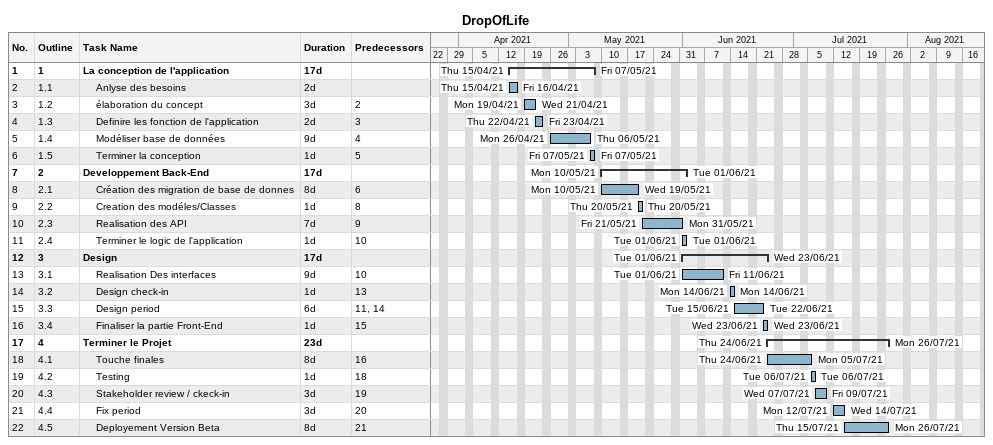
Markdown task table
DropOfLife

| ID | WBS | Task | Duration | Start | Finish | Predecessors |
|---|---|---|---|---|---|---|
| 1 | 1 | **La conception de l'application** | 17d | 2021-04-15 | 2021-05-07 |  |
| 2 | 1.1 | Anlyse des besoins | 2d | 2021-04-15 | 2021-04-16 |  |
| 3 | 1.2 | élaboration du concept | 3d | 2021-04-19 | 2021-04-21 | 2 |
| 4 | 1.3 | Definire les fonction de l'application | 2d | 2021-04-22 | 2021-04-23 | 3 |
| 5 | 1.4 | Modéliser base de données | 9d | 2021-04-26 | 2021-05-06 | 4 |
| 6 | 1.5 | Terminer la conception | 1d | 2021-05-07 | 2021-05-07 | 5 |
| 7 | 2 | **Developpement Back-End** | 17d | 2021-05-10 | 2021-06-01 |  |
| 8 | 2.1 | Création des migration de base de donnes | 8d | 2021-05-10 | 2021-05-19 | 6 |
| 9 | 2.2 | Creation des modéles/Classes | 1d | 2021-05-20 | 2021-05-20 | 8 |
| 10 | 2.3 | Realisation des API | 7d | 2021-05-21 | 2021-05-31 | 9 |
| 11 | 2.4 | Terminer le logic de l'application | 1d | 2021-06-01 | 2021-06-01 | 10 |
| 12 | 3 | **Design** | 17d | 2021-06-01 | 2021-06-23 |  |
| 13 | 3.1 | Realisation Des interfaces | 9d | 2021-06-01 | 2021-06-11 | 10 |
| 14 | 3.2 | Design check-in | 1d | 2021-06-14 | 2021-06-14 | 13 |
| 15 | 3.3 | Design period | 6d | 2021-06-15 | 2021-06-22 | 11, 14 |
| 16 | 3.4 | Finaliser la partie Front-End | 1d | 2021-06-23 | 2021-06-23 | 15 |
| 17 | 4 | **Terminer le Projet** | 23d | 2021-06-24 | 2021-07-26 |  |
| 18 | 4.1 | Touche finales | 8d | 2021-06-24 | 2021-07-05 | 16 |
| 19 | 4.2 | Testing | 1d | 2021-07-06 | 2021-07-06 | 18 |
| 20 | 4.3 | Stakeholder review / ckeck-in | 3d | 2021-07-07 | 2021-07-09 | 19 |
| 21 | 4.4 | Fix period | 3d | 2021-07-12 | 2021-07-14 | 20 |
| 22 | 4.5 | Deployement Version Beta | 8d | 2021-07-15 | 2021-07-26 | 21 |
